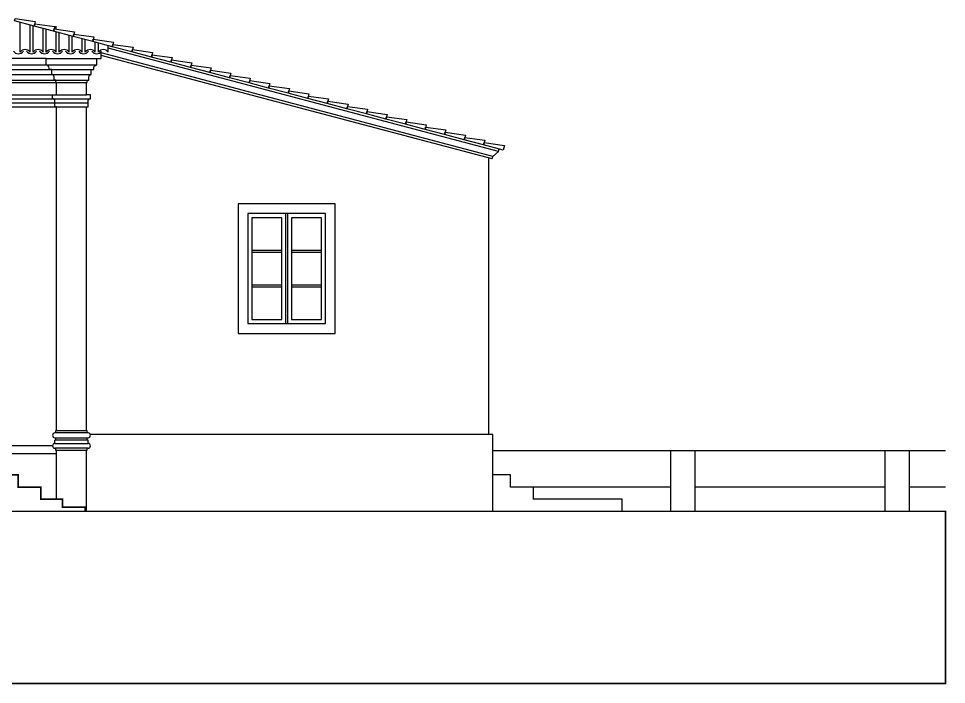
# Model space of a CAD drawing. Extents: x -6873 to 8611, y -8363 to -1732.
# Drawn here: x 1630 to 2777, y -3645 to -2822 of the extents above; entities that cross this region are included whole.
import ezdxf

# ---------------------------------------------------------------- set-up
doc = ezdxf.new("R2010")
doc.units = 0
doc.layers.add('PAREDE', color=7, linetype='CONTINUOUS')
doc.layers.add('PAREDE_FINA', color=7, linetype='CONTINUOUS')

msp = doc.modelspace()

# ---------------------------------------------------------------- linework, layer by layer
at = {"layer": 'PAREDE'}
for p, q in [((2215.72, -2992.57), (1731.44, -2864.52)), ((2214.96, -2995.47), (1731.44, -2867.62)), ((2222.88, -2986.19), (1740.45, -2858.62))]:
    msp.add_line(p, q, dxfattribs=at)
for points in [[(1726.44, -2871.13), (1731.44, -2871.13), (1731.44, -2863.31)], [(1663.44, -2871.13), (133.44, -2871.13)], [(133.44, -2879.13), (1726.44, -2879.13)], [(126.44, -2891.13), (1719.44, -2891.13)], [(129.44, -2885.13), (1719.44, -2885.13)], [(121.44, -2901.13), (1713.44, -2901.13)], [(123.44, -2898.13), (1714.44, -2898.13)], [(125.44, -2916.13), (1713.44, -2916.13)], [(125.44, -2921.13), (1718.44, -2921.13)], [(122.44, -2926.13), (1715.44, -2926.13)], [(122.44, -2931.13), (1713.44, -2931.13)], [(2214.96, -2995.47), (2215.72, -2992.57)], [(2215.72, -2992.57), (2222.88, -2986.19)], [(2222.88, -2986.19), (2223.64, -2983.29)], [(2210.94, -3336.13), (2210.94, -2994.41)], [(1715.44, -3334.13), (1674.44, -3334.13)], [(1675.44, -3331.13), (1714.44, -3331.13)], [(1675.44, -3334.13), (1675.44, -3331.13)], [(1714.44, -3334.13), (1714.44, -3331.13)], [(2215.94, -3336.13), (1718.27, -3336.13)], [(2215.94, -3431.13), (2215.94, -3336.13)], [(1674.44, -3340.13), (1715.44, -3340.13)], [(1715.44, -3343.13), (1674.44, -3343.13)], [(1674.44, -3347.13), (1674.44, -3343.13)], [(1674.44, -3347.13), (1715.44, -3347.13)], [(1675.44, -3343.13), (1675.44, -3340.13)], [(1714.44, -3343.13), (1714.44, -3340.13)], [(1715.44, -3347.13), (1715.44, -3343.13)], [(1715.44, -3353.13), (1674.44, -3353.13)], [(1675.44, -3356.13), (1675.44, -3353.13)], [(1714.44, -3356.13), (1675.44, -3356.13)], [(1676.44, -3416.13), (1676.44, -3356.13)], [(1713.44, -3431.13), (1713.44, -3356.13)], [(1714.44, -3356.13), (1714.44, -3353.13)]]:
    msp.add_lwpolyline(points, dxfattribs=at)
for points in [[(1676.44, -3331.13), (1676.44, -2981.13), (1676.44, -2981.13), (1676.44, -2931.13), (1674.44, -2931.13), (1674.44, -2926.13), (1674.44, -2924.13, 0.4142136), (1671.44, -2921.13), (1671.44, -2916.13), (1676.44, -2916.13), (1676.44, -2901.13), (1675.44, -2901.13), (1675.44, -2898.13), (1673.44, -2898.13), (1673.44, -2894.13, 0.4142136), (1670.44, -2891.13), (1670.44, -2885.13), (1667.44, -2885.13), (1667.44, -2883.13, 0.4142136), (1663.44, -2879.13), (1663.44, -2871.13), (1726.44, -2871.13)], [(1713.44, -3331.13), (1713.44, -2931.13), (1715.44, -2931.13), (1715.44, -2926.13), (1715.44, -2924.13, -0.4142136), (1718.44, -2921.13), (1718.44, -2916.13), (1713.44, -2916.13), (1713.44, -2901.13), (1714.44, -2901.13), (1714.44, -2898.13), (1716.44, -2898.13), (1716.44, -2894.13, -0.4142136), (1719.44, -2891.13), (1719.44, -2885.13), (1722.44, -2885.13), (1722.44, -2883.13, -0.4142136), (1726.44, -2879.13), (1726.44, -2871.13)]]:
    msp.add_lwpolyline(points, format="xyb", dxfattribs=at)
at = {"layer": 'PAREDE', "const_width": 2}
msp.add_lwpolyline([(1606.94, -3386.13), (1628.94, -3386.13), (1628.94, -3401.13), (1656.94, -3401.13), (1656.94, -3416.13), (1683.94, -3416.13), (1683.94, -3426.13), (1711.94, -3426.13), (1711.94, -3431.13)], dxfattribs=at)
msp.add_lwpolyline([(2775.78, -3644.13), (2775.78, -3431.13), (-161.56, -3431.13), (-161.56, -3449.13), (-191.56, -3449.13), (-191.56, -3469.13), (-341.56, -3469.13), (-341.56, -3569.13), (-471.56, -3569.13), (-471.56, -3644.13)], close=True, dxfattribs=at)
at = {"layer": 'PAREDE'}
for centre, start, end in [((1674.44, -3337.13), 90, 270), ((1715.44, -3337.13), 270, 90), ((1674.44, -3350.13), 90, 270), ((1715.44, -3350.13), 270, 90)]:
    msp.add_arc(centre, 3, start, end, dxfattribs=at)
at = {"layer": 'PAREDE_FINA'}
for points in [[(1650.2, -2825.45), (1648.67, -2831.25), (1624.5, -2824.86), (1625.26, -2821.96), (1650.2, -2825.45)], [(1631.43, -2863.58), (1631.43, -2826.69)], [(1643.7, -2863.58), (1643.7, -2829.94)], [(1647.55, -2863.58), (1647.55, -2830.96)], [(1674.37, -2831.84), (1672.84, -2837.64), (1648.67, -2831.25), (1649.43, -2828.35), (1674.37, -2831.84)], [(1675.95, -2835.07), (1675.95, -2831.38)], [(1659.82, -2863.58), (1659.82, -2834.2)], [(1663.68, -2863.58), (1663.68, -2835.22)], [(1698.54, -2838.23), (1697, -2844.03), (1672.84, -2837.64), (1673.6, -2834.74), (1698.54, -2838.23)], [(1675.95, -2863.58), (1675.95, -2838.46)], [(1679.8, -2863.58), (1679.8, -2839.48)], [(1692.07, -2863.58), (1692.07, -2842.73)], [(1695.92, -2863.58), (1695.92, -2843.75)], [(1722.71, -2844.62), (1721.17, -2850.42), (1697, -2844.03), (1697.77, -2841.13), (1722.71, -2844.62)], [(1708.2, -2863.58), (1708.2, -2846.99)], [(1712.05, -2863.58), (1712.05, -2848.01)], [(1746.88, -2851.01), (1745.34, -2856.81), (1721.17, -2850.42), (1721.94, -2847.52), (1746.88, -2851.01)], [(1724.32, -2863.58), (1724.32, -2851.26)], [(1728.17, -2863.58), (1728.17, -2852.27)], [(1740.45, -2863.58), (1740.45, -2855.52)], [(1771.05, -2857.4), (1769.51, -2863.2), (1745.34, -2856.81), (1746.11, -2853.91), (1771.05, -2857.4)], [(1795.22, -2863.8), (1793.68, -2869.6), (1769.51, -2863.2), (1770.28, -2860.3), (1795.22, -2863.8)], [(1819.38, -2870.19), (1817.85, -2875.99), (1793.68, -2869.6), (1794.45, -2866.7), (1819.38, -2870.19)], [(1843.55, -2876.58), (1842.02, -2882.38), (1817.85, -2875.99), (1818.62, -2873.09), (1843.55, -2876.58)], [(1867.72, -2882.97), (1866.19, -2888.77), (1842.02, -2882.38), (1842.79, -2879.48), (1867.72, -2882.97)], [(1891.89, -2889.36), (1890.36, -2895.16), (1866.19, -2888.77), (1866.96, -2885.87), (1891.89, -2889.36)], [(1916.06, -2895.75), (1914.53, -2901.55), (1890.36, -2895.16), (1891.13, -2892.26), (1916.06, -2895.75)], [(1940.23, -2902.14), (1938.7, -2907.94), (1914.53, -2901.55), (1915.3, -2898.65), (1940.23, -2902.14)], [(1964.4, -2908.53), (1962.87, -2914.33), (1938.7, -2907.94), (1939.46, -2905.04), (1964.4, -2908.53)], [(1988.57, -2914.92), (1987.04, -2920.72), (1962.87, -2914.33), (1963.63, -2911.43), (1988.57, -2914.92)], [(2012.74, -2921.31), (2011.21, -2927.11), (1987.04, -2920.72), (1987.8, -2917.82), (2012.74, -2921.31)], [(2036.91, -2927.7), (2035.38, -2933.5), (2011.21, -2927.11), (2011.97, -2924.21), (2036.91, -2927.7)], [(2061.08, -2934.09), (2059.54, -2939.9), (2035.38, -2933.5), (2036.14, -2930.6), (2061.08, -2934.09)], [(2085.25, -2940.49), (2083.71, -2946.29), (2059.54, -2939.9), (2060.31, -2937), (2085.25, -2940.49)], [(2109.42, -2946.88), (2107.88, -2952.68), (2083.71, -2946.29), (2084.48, -2943.39), (2109.42, -2946.88)], [(2133.59, -2953.27), (2132.05, -2959.07), (2107.88, -2952.68), (2108.65, -2949.78), (2133.59, -2953.27)], [(2157.76, -2959.66), (2156.22, -2965.46), (2132.05, -2959.07), (2132.82, -2956.17), (2157.76, -2959.66)], [(2181.92, -2966.05), (2180.39, -2971.85), (2156.22, -2965.46), (2156.99, -2962.56), (2181.92, -2966.05)], [(2206.09, -2972.44), (2204.56, -2978.24), (2180.39, -2971.85), (2181.16, -2968.95), (2206.09, -2972.44)], [(2230.26, -2978.83), (2228.73, -2984.63), (2204.56, -2978.24), (2205.33, -2975.34), (2230.26, -2978.83)], [(1959.94, -3199.13), (1959.94, -3063.13)], [(1961.94, -3063.13), (1961.94, -3199.13)], [(1954.94, -3068.13), (1917.94, -3068.13), (1917.94, -3194.13), (1954.94, -3194.13)], [(1954.94, -3194.13), (1954.94, -3068.13)], [(1966.94, -3194.13), (2003.94, -3194.13), (2003.94, -3068.13), (1966.94, -3068.13)], [(1966.94, -3068.13), (1966.94, -3194.13)], [(1917.94, -3108.13), (1954.94, -3108.13)], [(1966.94, -3108.13), (2003.94, -3108.13)], [(1954.94, -3111.13), (1917.94, -3111.13)], [(2003.94, -3111.13), (1966.94, -3111.13)], [(1917.94, -3151.13), (1954.94, -3151.13)], [(1954.94, -3154.13), (1917.94, -3154.13)], [(1966.94, -3151.13), (2003.94, -3151.13)], [(2003.94, -3154.13), (1966.94, -3154.13)], [(1671.44, -3350.13), (1606.94, -3350.13)], [(1676.44, -3360.13), (1606.94, -3360.13)], [(2215.94, -3356.13), (2775.78, -3356.13)], [(2435.94, -3431.13), (2435.94, -3356.13)], [(2465.94, -3431.13), (2465.94, -3356.13)], [(2700.94, -3431.13), (2700.94, -3356.13)], [(2730.94, -3431.13), (2730.94, -3356.13)], [(2237.94, -3386.13), (2215.94, -3386.13)], [(2237.94, -3401.13), (2237.94, -3386.13)], [(2435.94, -3401.13), (2237.94, -3401.13)], [(2265.94, -3401.13), (2265.94, -3416.13)], [(2700.94, -3401.13), (2465.94, -3401.13)], [(2775.78, -3401.13), (2730.94, -3401.13)], [(2375.94, -3416.13), (2265.94, -3416.13)], [(2375.94, -3431.13), (2375.94, -3416.13)]]:
    msp.add_lwpolyline(points, dxfattribs=at)
for points in [[(1900.94, -3211.13), (2020.94, -3211.13), (2020.94, -3051.13), (1900.94, -3051.13)], [(1912.94, -3199.13), (2008.94, -3199.13), (2008.94, -3063.13), (1912.94, -3063.13)]]:
    msp.add_lwpolyline(points, close=True, dxfattribs=at)
for centre, start, end in [((1629.36, -2858.04), 215.09066, 324.90934), ((1637.56, -2867.89), 35.09066, 144.90934), ((1645.48, -2858.04), 215.09066, 324.90934), ((1653.69, -2867.89), 35.09066, 144.90934), ((1661.61, -2858.04), 215.09066, 324.90934), ((1669.81, -2867.89), 35.09066, 144.90934), ((1677.73, -2858.04), 215.09066, 324.90934), ((1685.94, -2867.89), 35.09066, 144.90934), ((1693.86, -2858.04), 215.09066, 324.90934), ((1702.06, -2867.89), 35.09066, 144.90934), ((1709.98, -2858.04), 215.09066, 324.90934), ((1718.19, -2867.89), 35.09066, 144.90934), ((1726.11, -2858.04), 215.09066, 324.90934), ((1734.31, -2867.89), 35.09066, 144.90934)]:
    msp.add_arc(centre, 7.5, start, end, dxfattribs=at)

doc.saveas('drawing.dxf')
